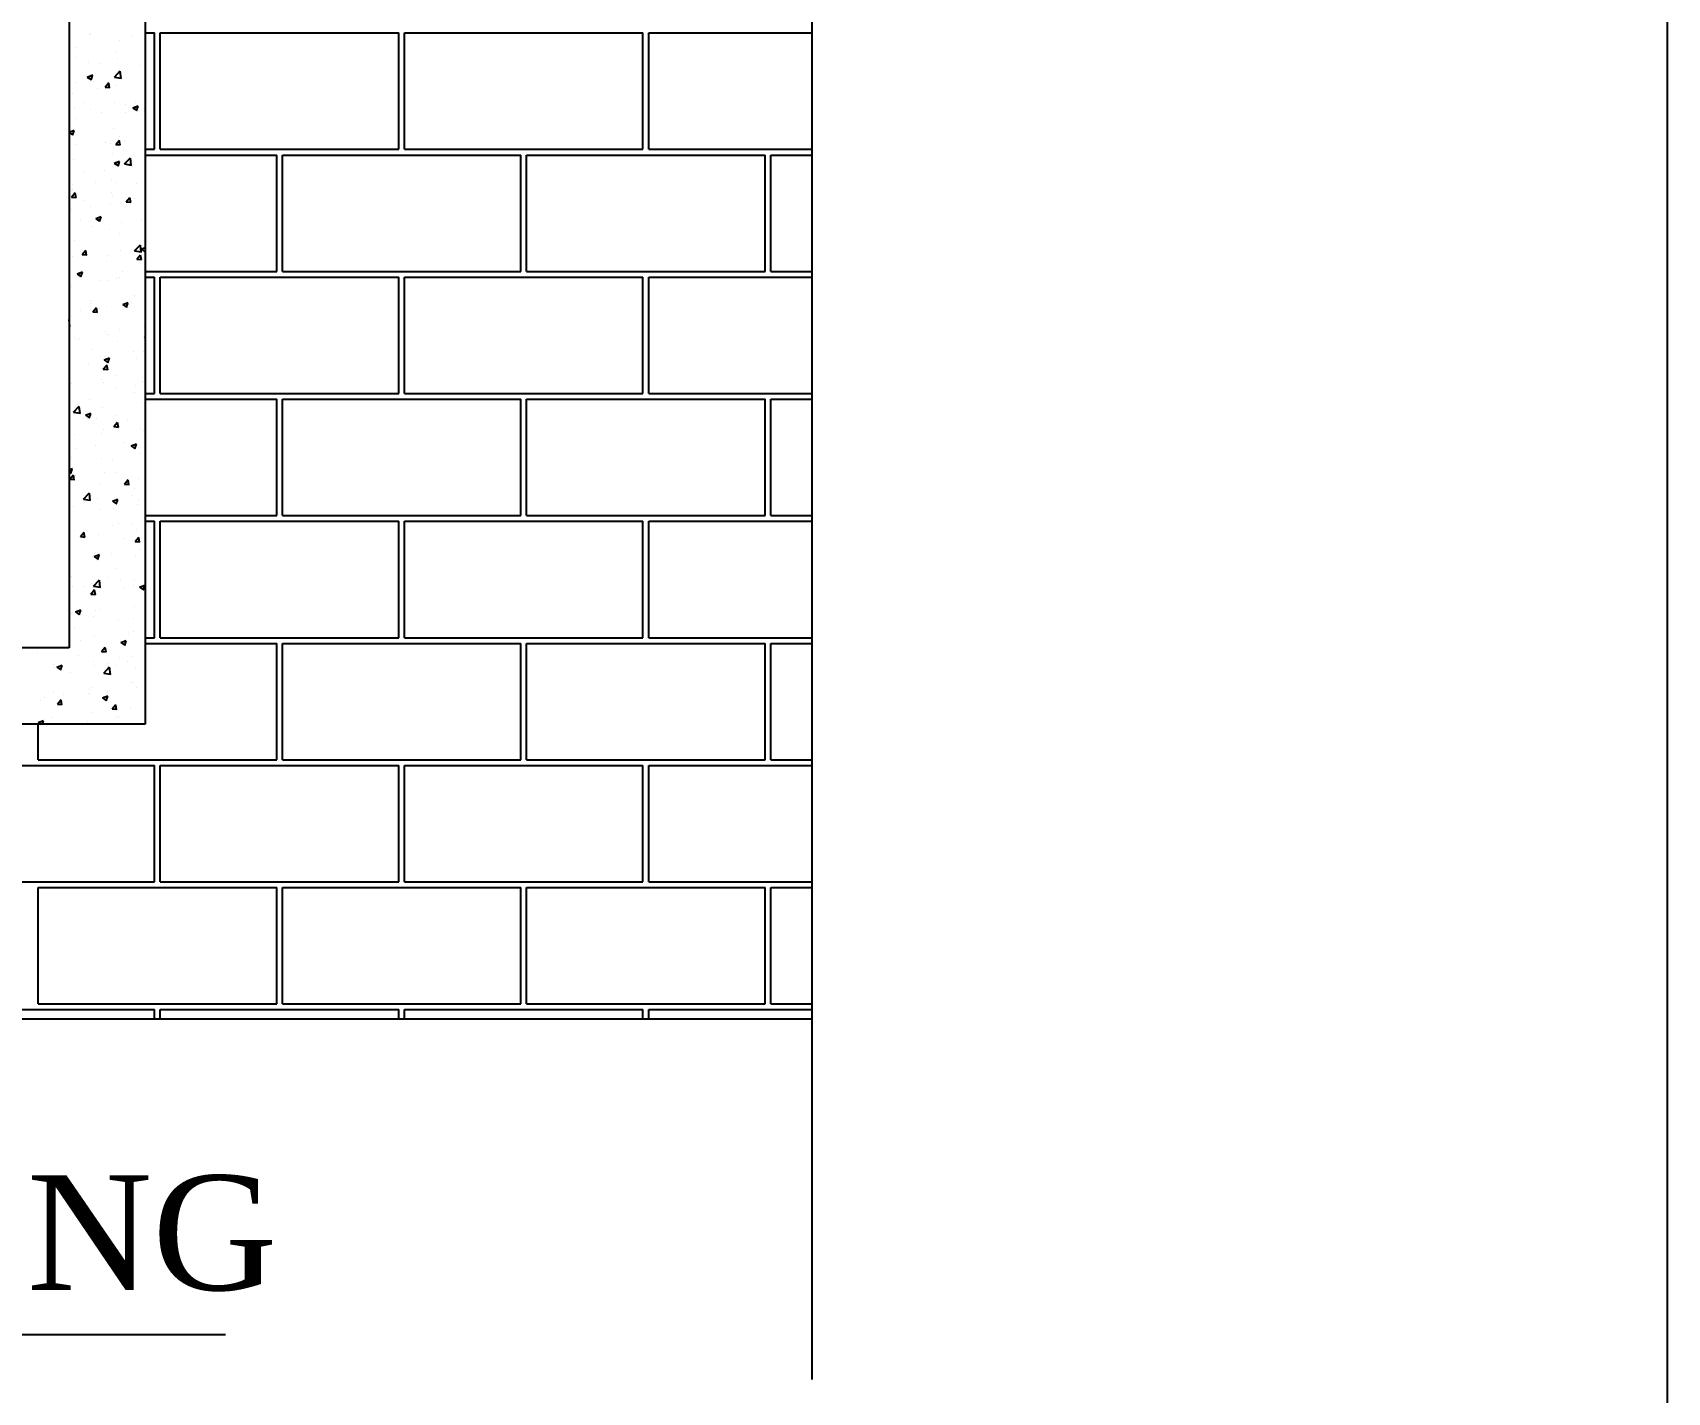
# Model space of a CAD drawing. Header units: metres. Extents: x 2267204 to 2267561, y 3771 to 3959.
# Drawn here: x 2267523.833 to 2267526.318, y 3933.226 to 3935.293 of the extents above; entities that cross this region are included whole.
import ezdxf

# ---------------------------------------------------------------- set-up
doc = ezdxf.new("R2010")
doc.units = ezdxf.units.M
doc.header["$LTSCALE"] = 3.5
doc.header["$MEASUREMENT"] = 0
doc.layers.get('0').update_dxf_attribs({"linetype": 'CONTINUOUS'})
doc.styles.add('Times', font='times.ttf')

# ---------------------------------------------------------------- blocks, each defined once
blk = doc.blocks.new('A$C267C1C9C')
for p, q in [((4996.479, 2253.551), (4996.479, 2408.139)), ((4952.009, 2379.538), (4952.009, 2297.343)), ((4956.576, 2379.538), (4956.576, 2292.777)), ((4953.288, 2334.115), (4953.288, 2334.115)), ((4956.576, 2334.143), (4957.131, 2334.143)), ((4957.131, 2327.179), (4957.131, 2334.143)), ((4957.474, 2334.143), (4971.744, 2334.143)), ((4957.474, 2327.179), (4957.474, 2334.143)), ((4971.744, 2327.179), (4971.744, 2334.143)), ((4972.086, 2334.143), (4986.356, 2334.143)), ((4972.086, 2327.179), (4972.086, 2334.143)), ((4986.356, 2327.179), (4986.356, 2334.143)), ((4986.699, 2334.143), (4996.479, 2334.143)), ((4986.699, 2327.179), (4986.699, 2334.143)), ((4952.392, 2333.261), (4952.392, 2333.261)), ((4953.215, 2334.025), (4953.215, 2334.025)), ((4955.055, 2333.718), (4955.055, 2333.718)), ((4955.726, 2334.012), (4955.726, 2334.012)), ((4952.014, 2332.224), (4952.014, 2332.224)), ((4952.47, 2332.678), (4952.47, 2332.678)), ((4953.157, 2332.375), (4953.157, 2332.375)), ((4953.854, 2332.304), (4953.854, 2332.304)), ((4954.815, 2332.999), (4954.815, 2332.999)), ((4954.886, 2332.602), (4954.886, 2332.602)), ((4956.292, 2332.201), (4956.292, 2332.201)), ((4952.415, 2331.158), (4952.415, 2331.158)), ((4953.105, 2331.505), (4953.425, 2331.628)), ((4953.105, 2331.505), (4953.332, 2331.352)), ((4953.329, 2331.33), (4953.421, 2331.606)), ((4954.17, 2330.906), (4954.39, 2331.169)), ((4954.439, 2330.86), (4954.386, 2331.146)), ((4954.722, 2331.506), (4955.078, 2331.876)), ((4954.722, 2331.506), (4955.128, 2331.443)), ((4954.759, 2331.479), (4954.759, 2331.479)), ((4955.124, 2331.425), (4955.074, 2331.858)), ((4956.569, 2331.181), (4956.569, 2331.181)), ((4952.203, 2330.536), (4952.203, 2330.536)), ((4953.685, 2330.801), (4953.685, 2330.801)), ((4954.17, 2330.906), (4954.443, 2330.882)), ((4954.866, 2330.993), (4954.866, 2330.993)), ((4952.359, 2329.638), (4952.359, 2329.638)), ((4952.965, 2329.971), (4952.965, 2329.971)), ((4953.297, 2329.533), (4953.297, 2329.533)), ((4953.928, 2329.358), (4953.928, 2329.358)), ((4954.704, 2329.959), (4954.704, 2329.959)), ((4955.367, 2329.38), (4955.367, 2329.38)), ((4955.403, 2329.868), (4955.403, 2329.868)), ((4955.831, 2329.667), (4956.151, 2329.789)), ((4955.831, 2329.667), (4956.058, 2329.514)), ((4955.96, 2329.991), (4955.96, 2329.991)), ((4956.054, 2329.491), (4956.147, 2329.767)), ((4956.366, 2329.255), (4956.366, 2329.255)), ((4956.511, 2329.53), (4956.511, 2329.53)), ((4952.009, 2328.2), (4952.314, 2328.317)), ((4952.009, 2328.184), (4952.221, 2328.041)), ((4952.217, 2328.018), (4952.31, 2328.294)), ((4952.484, 2329), (4952.484, 2329)), ((4954.648, 2328.439), (4954.648, 2328.439)), ((4952.057, 2327.65), (4952.057, 2327.65)), ((4952.304, 2328.118), (4952.304, 2328.118)), ((4952.378, 2327.478), (4952.378, 2327.478)), ((4954.166, 2327.579), (4954.166, 2327.579)), ((4954.494, 2327.547), (4954.494, 2327.547)), ((4954.803, 2327.472), (4955.023, 2327.734)), ((4954.803, 2327.472), (4955.076, 2327.448)), ((4955.073, 2327.425), (4955.02, 2327.711)), ((4955.041, 2327.935), (4955.041, 2327.935)), ((4955.309, 2327.729), (4955.309, 2327.729)), ((4952.248, 2326.597), (4952.248, 2326.597)), ((4954.593, 2326.919), (4954.593, 2326.919)), ((4954.72, 2326.355), (4955.04, 2326.478)), ((4954.72, 2326.355), (4954.947, 2326.202)), ((4954.943, 2326.18), (4955.036, 2326.456)), ((4955.328, 2326.302), (4955.683, 2326.672)), ((4955.328, 2326.302), (4955.734, 2326.239)), ((4955.73, 2326.221), (4955.679, 2326.654)), ((4956.576, 2327.179), (4957.131, 2327.179)), ((4956.576, 2326.837), (4964.437, 2326.837)), ((4957.474, 2327.179), (4971.744, 2327.179)), ((4964.437, 2319.873), (4964.437, 2326.837)), ((4964.78, 2326.837), (4979.05, 2326.837)), ((4964.78, 2319.873), (4964.78, 2326.837)), ((4972.086, 2327.179), (4986.356, 2327.179)), ((4979.05, 2319.873), (4979.05, 2326.837)), ((4979.392, 2326.837), (4993.662, 2326.837)), ((4979.392, 2319.873), (4979.392, 2326.837)), ((4986.699, 2327.179), (4996.479, 2327.179)), ((4993.662, 2319.873), (4993.662, 2326.837)), ((4994.005, 2326.837), (4996.479, 2326.837)), ((4994.005, 2319.873), (4994.005, 2326.837)), ((4952.965, 2325.778), (4952.965, 2325.778)), ((4954.108, 2325.928), (4954.108, 2325.928)), ((4954.537, 2325.399), (4954.537, 2325.399)), ((4955.837, 2326.156), (4955.837, 2326.156)), ((4952.13, 2324.703), (4952.13, 2324.703)), ((4952.162, 2324.323), (4952.382, 2324.586)), ((4952.162, 2324.323), (4952.435, 2324.299)), ((4952.19, 2324.754), (4952.19, 2324.754)), ((4952.193, 2325.077), (4952.193, 2325.077)), ((4952.431, 2324.277), (4952.378, 2324.563)), ((4953.605, 2325.213), (4953.605, 2325.213)), ((4954.568, 2324.6), (4954.568, 2324.6)), ((4954.636, 2324.355), (4954.636, 2324.355)), ((4954.853, 2325.211), (4954.853, 2325.211)), ((4955.437, 2324.037), (4955.657, 2324.299)), ((4955.706, 2323.99), (4955.653, 2324.277)), ((4956.043, 2325.11), (4956.043, 2325.11)), ((4952.137, 2323.557), (4952.137, 2323.557)), ((4952.907, 2324.127), (4952.907, 2324.127)), ((4953.284, 2323.751), (4953.284, 2323.751)), ((4954.482, 2323.879), (4954.482, 2323.879)), ((4955.437, 2324.037), (4955.71, 2324.013)), ((4955.947, 2324.208), (4955.947, 2324.208)), ((4952.697, 2322.892), (4952.697, 2322.892)), ((4953.435, 2322.554), (4953.435, 2322.554)), ((4953.609, 2323.044), (4953.928, 2323.167)), ((4953.609, 2323.044), (4953.836, 2322.891)), ((4953.832, 2322.868), (4953.925, 2323.144)), ((4954.426, 2322.359), (4954.426, 2322.359)), ((4955.134, 2322.789), (4955.134, 2322.789)), ((4956.319, 2322.934), (4956.319, 2322.934)), ((4952.082, 2322.037), (4952.082, 2322.037)), ((4952.365, 2321.696), (4952.365, 2321.696)), ((4955.028, 2322.153), (4955.028, 2322.153)), ((4955.933, 2321.098), (4956.289, 2321.468)), ((4956.335, 2321.017), (4956.285, 2321.45)), ((4952.026, 2320.517), (4952.026, 2320.517)), ((4952.234, 2320.753), (4952.234, 2320.753)), ((4952.795, 2320.888), (4953.015, 2321.151)), ((4952.795, 2320.888), (4953.068, 2320.865)), ((4953.064, 2320.842), (4953.012, 2321.128)), ((4954.245, 2320.456), (4954.245, 2320.456)), ((4954.371, 2320.839), (4954.371, 2320.839)), ((4955.118, 2321.133), (4955.118, 2321.133)), ((4955.933, 2321.098), (4956.339, 2321.035)), ((4956.071, 2320.602), (4956.291, 2320.864)), ((4956.071, 2320.602), (4956.343, 2320.578)), ((4956.261, 2321.283), (4956.261, 2321.283)), ((4956.34, 2320.556), (4956.287, 2320.842)), ((4956.334, 2321.206), (4956.576, 2321.298)), ((4956.334, 2321.206), (4956.562, 2321.052)), ((4956.558, 2321.03), (4956.576, 2321.083)), ((4952.498, 2319.733), (4952.817, 2319.856)), ((4952.498, 2319.733), (4952.725, 2319.58)), ((4952.721, 2319.557), (4952.814, 2319.833)), ((4952.77, 2319.945), (4952.77, 2319.945)), ((4954.839, 2319.428), (4954.839, 2319.428)), ((4955.059, 2319.482), (4955.059, 2319.482)), ((4955.208, 2319.842), (4955.208, 2319.842)), ((4956.576, 2319.873), (4964.437, 2319.873)), ((4956.576, 2319.53), (4957.131, 2319.53)), ((4957.131, 2312.567), (4957.131, 2319.53)), ((4957.474, 2319.53), (4971.744, 2319.53)), ((4957.474, 2312.567), (4957.474, 2319.53)), ((4964.78, 2319.873), (4979.05, 2319.873)), ((4971.744, 2312.567), (4971.744, 2319.53)), ((4972.086, 2319.53), (4986.356, 2319.53)), ((4972.086, 2312.567), (4972.086, 2319.53)), ((4979.392, 2319.873), (4993.662, 2319.873)), ((4986.356, 2312.567), (4986.356, 2319.53)), ((4986.699, 2319.53), (4996.479, 2319.53)), ((4986.699, 2312.567), (4986.699, 2319.53)), ((4994.005, 2319.873), (4996.479, 2319.873)), ((4952.176, 2318.971), (4952.176, 2318.971)), ((4953.916, 2319.332), (4953.916, 2319.332)), ((4954.315, 2319.318), (4954.315, 2319.318)), ((4955.933, 2318.426), (4955.933, 2318.426)), ((4952.715, 2317.53), (4952.715, 2317.53)), ((4953.27, 2317.969), (4953.27, 2317.969)), ((4953.336, 2318.135), (4953.336, 2318.135)), ((4953.429, 2317.454), (4953.649, 2317.716)), ((4953.429, 2317.454), (4953.702, 2317.43)), ((4953.698, 2317.407), (4953.645, 2317.694)), ((4953.858, 2317.681), (4953.858, 2317.681)), ((4954.26, 2317.798), (4954.26, 2317.798)), ((4955.223, 2317.894), (4955.543, 2318.017)), ((4955.223, 2317.894), (4955.451, 2317.741)), ((4955.447, 2317.719), (4955.539, 2317.995)), ((4955.588, 2317.909), (4955.588, 2317.909)), ((4955.774, 2318.032), (4955.774, 2318.032)), ((4956.566, 2318.091), (4956.566, 2318.091)), ((4952.009, 2317.008), (4952.021, 2317.02)), ((4952.009, 2316.596), (4952.071, 2316.586)), ((4952.067, 2316.569), (4952.017, 2317.002)), ((4956.511, 2316.571), (4956.511, 2316.571)), ((4952.351, 2315.914), (4952.351, 2315.914)), ((4952.447, 2315.801), (4952.447, 2315.801)), ((4952.657, 2315.88), (4952.657, 2315.88)), ((4954.204, 2316.278), (4954.204, 2316.278)), ((4954.386, 2316.108), (4954.386, 2316.108)), ((4954.885, 2315.698), (4954.885, 2315.698)), ((4955.014, 2316.371), (4955.014, 2316.371)), ((4956.538, 2315.894), (4956.576, 2315.932)), ((4956.538, 2315.894), (4956.576, 2315.888)), ((4953.41, 2315.188), (4953.41, 2315.188)), ((4954.112, 2314.583), (4954.432, 2314.706)), ((4954.112, 2314.583), (4954.339, 2314.43)), ((4954.149, 2314.758), (4954.149, 2314.758)), ((4954.336, 2314.407), (4954.428, 2314.683)), ((4955.848, 2315.085), (4955.848, 2315.085)), ((4956.069, 2314.686), (4956.069, 2314.686)), ((4956.455, 2315.05), (4956.455, 2315.05)), ((4953.185, 2314.307), (4953.185, 2314.307)), ((4954.062, 2314.019), (4954.283, 2314.281)), ((4954.062, 2314.019), (4954.335, 2313.995)), ((4954.332, 2313.972), (4954.279, 2314.259)), ((4954.826, 2313.646), (4954.826, 2313.646)), ((4956.399, 2313.53), (4956.399, 2313.53)), ((4952.163, 2313.189), (4952.163, 2313.189)), ((4953.976, 2313.377), (4953.976, 2313.377)), ((4954.093, 2313.238), (4954.093, 2313.238)), ((4954.868, 2312.885), (4954.868, 2312.885)), ((4955.92, 2312.643), (4955.92, 2312.643)), ((4956.011, 2313.036), (4956.011, 2313.036)), ((4956.414, 2313.274), (4956.414, 2313.274)), ((4956.576, 2312.567), (4957.131, 2312.567)), ((4957.474, 2312.567), (4971.744, 2312.567)), ((4972.086, 2312.567), (4986.356, 2312.567)), ((4986.699, 2312.567), (4996.479, 2312.567)), ((4952.27, 2311.445), (4952.626, 2311.816)), ((4952.672, 2311.364), (4952.622, 2311.798)), ((4953.257, 2312.186), (4953.257, 2312.186)), ((4954.037, 2311.718), (4954.037, 2311.718)), ((4956.344, 2312.01), (4956.344, 2312.01)), ((4956.576, 2312.224), (4964.437, 2312.224)), ((4964.437, 2305.26), (4964.437, 2312.224)), ((4964.78, 2305.26), (4964.78, 2312.224)), ((4964.78, 2312.224), (4979.05, 2312.224)), ((4979.05, 2305.26), (4979.05, 2312.224)), ((4979.392, 2305.26), (4979.392, 2312.224)), ((4979.392, 2312.224), (4993.662, 2312.224)), ((4993.662, 2305.26), (4993.662, 2312.224)), ((4994.005, 2305.26), (4994.005, 2312.224)), ((4994.005, 2312.224), (4996.479, 2312.224)), ((4952.27, 2311.445), (4952.677, 2311.382)), ((4953.001, 2311.272), (4953.321, 2311.394)), ((4953.001, 2311.272), (4953.228, 2311.118)), ((4953.087, 2311.044), (4953.087, 2311.044)), ((4953.225, 2311.096), (4953.317, 2311.372)), ((4953.666, 2311.084), (4953.666, 2311.084)), ((4954.696, 2310.584), (4954.916, 2310.846)), ((4954.696, 2310.584), (4954.969, 2310.56)), ((4954.81, 2311.235), (4954.81, 2311.235)), ((4954.965, 2310.538), (4954.912, 2310.824)), ((4955.001, 2310.588), (4955.001, 2310.588)), ((4955.525, 2310.941), (4955.525, 2310.941)), ((4956.539, 2311.462), (4956.539, 2311.462)), ((4952.338, 2310.131), (4952.338, 2310.131)), ((4953.982, 2310.198), (4953.982, 2310.198)), ((4954.05, 2310.43), (4954.05, 2310.43)), ((4955.338, 2309.661), (4955.338, 2309.661)), ((4956.288, 2310.49), (4956.288, 2310.49)), ((4956.488, 2310.327), (4956.488, 2310.327)), ((4952.179, 2308.723), (4952.179, 2308.723)), ((4952.465, 2309.283), (4952.465, 2309.283)), ((4953.608, 2309.434), (4953.608, 2309.434)), ((4953.926, 2308.678), (4953.926, 2308.678)), ((4954.616, 2308.62), (4954.616, 2308.62)), ((4955.727, 2309.433), (4956.047, 2309.556)), ((4955.727, 2309.433), (4955.954, 2309.28)), ((4955.95, 2309.258), (4956.043, 2309.533)), ((4956.233, 2308.97), (4956.233, 2308.97)), ((4952.009, 2308.006), (4952.21, 2308.083)), ((4952.009, 2307.88), (4952.117, 2307.807)), ((4952.054, 2307.436), (4952.274, 2307.698)), ((4952.114, 2307.785), (4952.206, 2308.061)), ((4952.323, 2307.389), (4952.271, 2307.676)), ((4952.407, 2307.633), (4952.407, 2307.633)), ((4954.136, 2307.86), (4954.136, 2307.86)), ((4954.812, 2307.864), (4954.812, 2307.864)), ((4952.054, 2307.436), (4952.327, 2307.412)), ((4952.149, 2307.407), (4952.149, 2307.407)), ((4953.871, 2307.157), (4953.871, 2307.157)), ((4955.33, 2307.149), (4955.55, 2307.412)), ((4955.33, 2307.149), (4955.603, 2307.125)), ((4955.599, 2307.103), (4955.546, 2307.389)), ((4955.906, 2306.861), (4955.906, 2306.861)), ((4956.177, 2307.45), (4956.177, 2307.45)), ((4952.252, 2305.776), (4952.252, 2305.776)), ((4952.876, 2306.241), (4953.232, 2306.612)), ((4952.876, 2306.241), (4953.282, 2306.178)), ((4952.935, 2306.059), (4952.935, 2306.059)), ((4953.278, 2306.16), (4953.227, 2306.594)), ((4953.243, 2306.404), (4953.243, 2306.404)), ((4953.727, 2306.286), (4953.727, 2306.286)), ((4954.616, 2306.122), (4954.936, 2306.245)), ((4954.616, 2306.122), (4954.843, 2305.969)), ((4954.69, 2305.673), (4954.69, 2305.673)), ((4954.839, 2305.946), (4954.932, 2306.222)), ((4955.819, 2306.439), (4955.819, 2306.439)), ((4956.122, 2305.93), (4956.122, 2305.93)), ((4956.165, 2306.183), (4956.165, 2306.183)), ((4953.815, 2305.637), (4953.815, 2305.637)), ((4954.987, 2304.806), (4954.987, 2304.806)), ((4955.761, 2304.788), (4955.761, 2304.788)), ((4956.576, 2305.26), (4964.437, 2305.26)), ((4956.576, 2304.918), (4957.131, 2304.918)), ((4957.131, 2297.954), (4957.131, 2304.918)), ((4957.474, 2304.918), (4971.744, 2304.918)), ((4957.474, 2297.954), (4957.474, 2304.918)), ((4964.78, 2305.26), (4979.05, 2305.26)), ((4971.744, 2297.954), (4971.744, 2304.918)), ((4972.086, 2304.918), (4986.356, 2304.918)), ((4972.086, 2297.954), (4972.086, 2304.918)), ((4979.392, 2305.26), (4993.662, 2305.26)), ((4986.356, 2297.954), (4986.356, 2304.918)), ((4986.699, 2304.918), (4996.479, 2304.918)), ((4986.699, 2297.954), (4986.699, 2304.918)), ((4994.005, 2305.26), (4996.479, 2305.26)), ((4952.324, 2304.349), (4952.324, 2304.349)), ((4952.688, 2304.001), (4952.908, 2304.263)), ((4952.688, 2304.001), (4952.961, 2303.977)), ((4952.819, 2303.965), (4952.819, 2303.965)), ((4952.957, 2303.955), (4952.904, 2304.241)), ((4953.76, 2304.117), (4953.76, 2304.117)), ((4954.618, 2304.638), (4954.618, 2304.638)), ((4955.256, 2303.862), (4955.256, 2303.862)), ((4955.963, 2303.715), (4956.183, 2303.977)), ((4955.963, 2303.715), (4956.236, 2303.691)), ((4956.066, 2304.41), (4956.066, 2304.41)), ((4956.232, 2303.668), (4956.18, 2303.954)), ((4953.416, 2302.837), (4953.416, 2302.837)), ((4953.505, 2302.811), (4953.825, 2302.933)), ((4953.505, 2302.811), (4953.732, 2302.657)), ((4953.728, 2302.635), (4953.821, 2302.911)), ((4954.56, 2302.987), (4954.56, 2302.987)), ((4956.011, 2302.889), (4956.011, 2302.889)), ((4956.289, 2303.215), (4956.289, 2303.215)), ((4953.704, 2302.597), (4953.704, 2302.597)), ((4954.799, 2302.081), (4954.799, 2302.081)), ((4952.136, 2301.624), (4952.136, 2301.624)), ((4952.215, 2301.036), (4952.215, 2301.036)), ((4952.892, 2301.018), (4952.892, 2301.018)), ((4953.322, 2300.566), (4953.542, 2300.829)), ((4953.358, 2301.186), (4953.358, 2301.186)), ((4953.481, 2301.037), (4953.837, 2301.408)), ((4953.481, 2301.037), (4953.887, 2300.974)), ((4953.591, 2300.52), (4953.538, 2300.806)), ((4953.649, 2301.077), (4953.649, 2301.077)), ((4953.883, 2300.956), (4953.833, 2301.39)), ((4954.367, 2301.529), (4954.367, 2301.529)), ((4955.088, 2301.414), (4955.088, 2301.414)), ((4955.33, 2300.915), (4955.33, 2300.915)), ((4955.893, 2301.079), (4955.893, 2301.079)), ((4955.955, 2301.369), (4955.955, 2301.369)), ((4956.231, 2300.972), (4956.55, 2301.095)), ((4956.231, 2300.972), (4956.458, 2300.819)), ((4956.454, 2300.796), (4956.546, 2301.072)), ((4953.23, 2300.622), (4953.23, 2300.622)), ((4953.322, 2300.566), (4953.594, 2300.542)), ((4955.9, 2299.849), (4955.9, 2299.849)), ((4952.157, 2299.385), (4952.157, 2299.385)), ((4952.394, 2299.499), (4952.713, 2299.622)), ((4952.394, 2299.499), (4952.621, 2299.346)), ((4952.617, 2299.324), (4952.71, 2299.6)), ((4953.459, 2299.208), (4953.459, 2299.208)), ((4953.593, 2299.557), (4953.593, 2299.557)), ((4953.886, 2299.613), (4953.886, 2299.613)), ((4954.974, 2299.024), (4954.974, 2299.024)), ((4955.896, 2299.105), (4955.896, 2299.105)), ((4952.311, 2298.567), (4952.311, 2298.567)), ((4953.538, 2298.037), (4953.538, 2298.037)), ((4955.569, 2298.192), (4955.569, 2298.192)), ((4955.844, 2298.329), (4955.844, 2298.329)), ((4956.576, 2297.954), (4957.131, 2297.954)), ((4957.474, 2297.954), (4971.744, 2297.954)), ((4972.086, 2297.954), (4986.356, 2297.954)), ((4986.699, 2297.954), (4996.479, 2297.954)), ((4952.009, 2297.343), (4878.947, 2297.343)), ((4950.132, 2296.977), (4950.132, 2296.977)), ((4952.569, 2296.874), (4952.569, 2296.874)), ((4952.685, 2297.812), (4952.685, 2297.812)), ((4953.955, 2297.131), (4954.175, 2297.394)), ((4953.955, 2297.131), (4954.228, 2297.108)), ((4954.224, 2297.085), (4954.171, 2297.371)), ((4955.119, 2297.661), (4955.439, 2297.783)), ((4955.119, 2297.661), (4955.347, 2297.508)), ((4955.343, 2297.485), (4955.435, 2297.761)), ((4956.576, 2297.612), (4964.437, 2297.612)), ((4964.437, 2290.648), (4964.437, 2297.612)), ((4964.78, 2297.612), (4979.05, 2297.612)), ((4964.78, 2290.648), (4964.78, 2297.612)), ((4979.05, 2290.648), (4979.05, 2297.612)), ((4979.392, 2297.612), (4993.662, 2297.612)), ((4979.392, 2290.648), (4979.392, 2297.612)), ((4993.662, 2290.648), (4993.662, 2297.612)), ((4994.005, 2297.612), (4996.479, 2297.612)), ((4994.005, 2290.648), (4994.005, 2297.612)), ((4951.094, 2296.364), (4951.094, 2296.364)), ((4951.138, 2296.195), (4951.138, 2296.195)), ((4951.283, 2296.188), (4951.602, 2296.311)), ((4951.283, 2296.188), (4951.51, 2296.035)), ((4951.484, 2296.011), (4951.484, 2296.011)), ((4951.506, 2296.012), (4951.599, 2296.288)), ((4953.482, 2296.517), (4953.482, 2296.517)), ((4953.532, 2296.261), (4953.532, 2296.261)), ((4954.087, 2295.833), (4954.442, 2296.204)), ((4954.368, 2296.391), (4954.368, 2296.391)), ((4954.489, 2295.752), (4954.438, 2296.186)), ((4954.785, 2296.299), (4954.785, 2296.299)), ((4955.007, 2296.771), (4955.007, 2296.771)), ((4955.511, 2296.541), (4955.511, 2296.541)), ((4955.789, 2296.809), (4955.789, 2296.809)), ((4955.97, 2296.158), (4955.97, 2296.158)), ((4952.122, 2295.842), (4952.122, 2295.842)), ((4953.427, 2294.996), (4953.427, 2294.996)), ((4954.087, 2295.833), (4954.493, 2295.77)), ((4955.733, 2295.289), (4955.733, 2295.289)), ((4955.88, 2295.296), (4955.88, 2295.296)), ((4956.039, 2294.968), (4956.039, 2294.968)), ((4950.283, 2294.21), (4950.283, 2294.21)), ((4950.553, 2294.382), (4950.553, 2294.382)), ((4951.082, 2294.675), (4951.082, 2294.675)), ((4951.313, 2293.983), (4951.534, 2294.246)), ((4951.313, 2293.983), (4951.586, 2293.959)), ((4951.583, 2293.937), (4951.53, 2294.223)), ((4951.661, 2294.553), (4951.661, 2294.553)), ((4953.167, 2294.59), (4953.167, 2294.59)), ((4953.217, 2294.839), (4953.217, 2294.839)), ((4954.008, 2294.349), (4954.328, 2294.472)), ((4954.008, 2294.349), (4954.236, 2294.196)), ((4954.098, 2294.45), (4954.098, 2294.45)), ((4954.232, 2294.174), (4954.324, 2294.45)), ((4954.31, 2294.74), (4954.31, 2294.74)), ((4954.589, 2293.697), (4954.809, 2293.959)), ((4954.858, 2293.65), (4954.805, 2293.936)), ((4956.536, 2294.347), (4956.536, 2294.347)), ((4950.172, 2292.877), (4950.491, 2292.999)), ((4950.42, 2292.777), (4950.488, 2292.977)), ((4951.027, 2293.155), (4951.027, 2293.155)), ((4953.371, 2293.476), (4953.371, 2293.476)), ((4954.589, 2293.697), (4954.862, 2293.673)), ((4954.838, 2293.167), (4954.838, 2293.167)), ((4954.96, 2293.241), (4954.96, 2293.241)), ((4955.678, 2293.769), (4955.678, 2293.769)), ((4956.576, 2292.777), (4874.381, 2292.777)), ((4950.167, 2290.648), (4950.167, 2292.777)), ((4950.172, 2292.877), (4950.319, 2292.777)), ((4951.965, 2292.789), (4951.965, 2292.789)), ((4952.297, 2292.784), (4952.297, 2292.784)), ((4953.108, 2292.939), (4953.108, 2292.939)), ((4942.861, 2290.305), (4957.131, 2290.305)), ((4950.167, 2290.648), (4964.437, 2290.648)), ((4957.131, 2283.342), (4957.131, 2290.305)), ((4957.474, 2290.305), (4971.744, 2290.305)), ((4957.474, 2283.342), (4957.474, 2290.305)), ((4964.78, 2290.648), (4979.05, 2290.648)), ((4971.744, 2283.342), (4971.744, 2290.305)), ((4972.086, 2290.305), (4986.356, 2290.305)), ((4972.086, 2283.342), (4972.086, 2290.305)), ((4979.392, 2290.648), (4993.662, 2290.648)), ((4986.356, 2283.342), (4986.356, 2290.305)), ((4986.699, 2290.305), (4996.479, 2290.305)), ((4986.699, 2283.342), (4986.699, 2290.305)), ((4994.005, 2290.648), (4996.479, 2290.648)), ((4942.861, 2283.342), (4957.131, 2283.342)), ((4957.474, 2283.342), (4971.744, 2283.342)), ((4972.086, 2283.342), (4986.356, 2283.342)), ((4986.699, 2283.342), (4996.479, 2283.342)), ((4950.167, 2282.999), (4964.437, 2282.999)), ((4950.167, 2276.036), (4950.167, 2282.999)), ((4964.437, 2276.036), (4964.437, 2282.999)), ((4964.78, 2282.999), (4979.05, 2282.999)), ((4964.78, 2276.036), (4964.78, 2282.999)), ((4979.05, 2276.036), (4979.05, 2282.999)), ((4979.392, 2282.999), (4993.662, 2282.999)), ((4979.392, 2276.036), (4979.392, 2282.999)), ((4993.662, 2276.036), (4993.662, 2282.999)), ((4994.005, 2282.999), (4996.479, 2282.999)), ((4994.005, 2276.036), (4994.005, 2282.999)), ((4942.861, 2275.693), (4957.131, 2275.693)), ((4950.167, 2276.036), (4964.437, 2276.036)), ((4957.131, 2275.125), (4957.131, 2275.693)), ((4957.474, 2275.693), (4971.744, 2275.693)), ((4957.474, 2275.125), (4957.474, 2275.693)), ((4964.78, 2276.036), (4979.05, 2276.036)), ((4971.744, 2275.125), (4971.744, 2275.693)), ((4972.086, 2275.693), (4986.356, 2275.693)), ((4972.086, 2275.125), (4972.086, 2275.693)), ((4979.392, 2276.036), (4993.662, 2276.036)), ((4986.356, 2275.125), (4986.356, 2275.693)), ((4986.699, 2275.693), (4996.479, 2275.693)), ((4986.699, 2275.125), (4986.699, 2275.693)), ((4994.005, 2276.036), (4996.479, 2276.036)), ((4996.479, 2275.125), (4834.478, 2275.125)), ((4870.795, 2256.258), (4961.374, 2256.258))]:
    blk.add_line(p, q)
blk.add_lwpolyline([(4359.891, 2622.137), (5047.658, 2622.137), (5047.658, 2171.666), (4359.891, 2171.666)], close=True)
at = {"style": 'Times'}
blk.add_text('WINDOW OPENING', height=6.8686, dxfattribs=at).set_placement((4870.847, 2258.915))

msp = doc.modelspace()

# ---------------------------------------------------------------- block references
at = {"ltscale": 400, "xscale": 0.0254007739713416, "yscale": 0.0254007739713416, "zscale": 0.0254007739713416}
msp.add_blockref('A$C267C1C9C', (2267398.10333, 3876.00377), dxfattribs=at)

doc.saveas('drawing.dxf')
